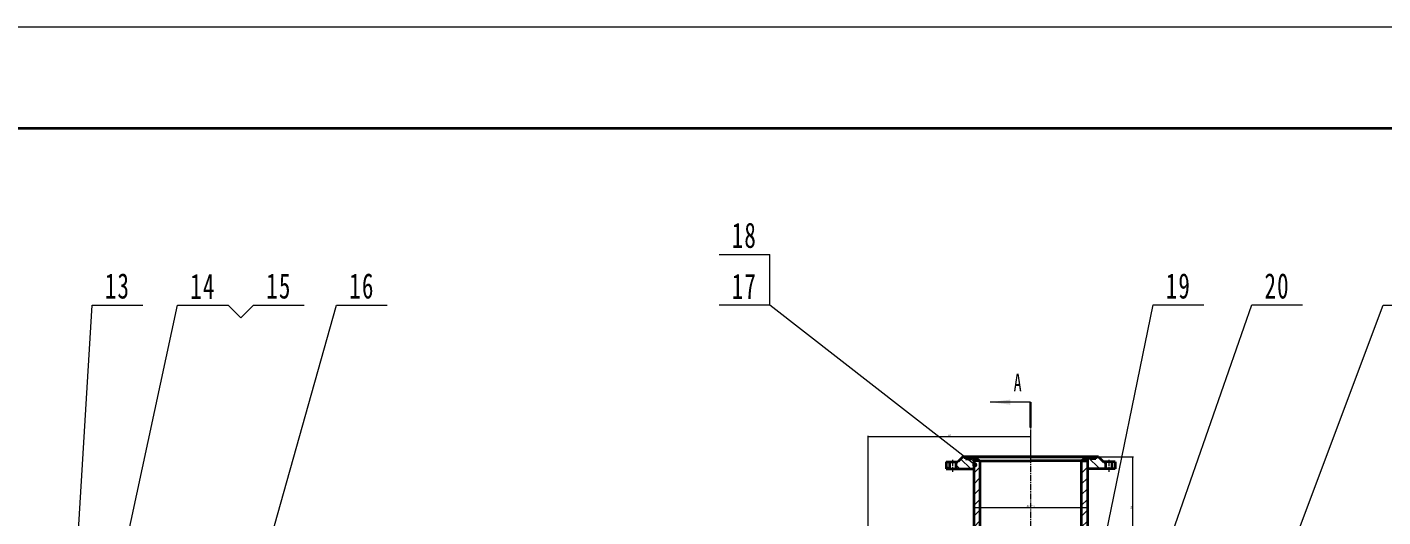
# Model space of a CAD drawing. Header units: millimetres. Extents: x -342 to 8068, y -807 to 5133.
# Drawn here: x 2108 to 4784, y 4166 to 5133 of the extents above; entities that cross this region are included whole.
import ezdxf

# ---------------------------------------------------------------- set-up
doc = ezdxf.new("R2010")
doc.units = ezdxf.units.MM
doc.linetypes.add('点画线', pattern=[18, 12, -2, 2, -2])
for name, color, linetype, lineweight, true_color in [('中心线层', 1, '点画线', 18, 0xff0000), ('剖面线层', 4, 'Continuous', 18, 0x00ffff), ('尺寸线层', 3, 'Continuous', 18, 0x00ff00)]:
    doc.layers.add(name, color=color, linetype=linetype, lineweight=lineweight, true_color=true_color)
doc.layers.add('粗实线层', color=7, linetype='Continuous', lineweight=35)
doc.layers.add('细实线层', color=7, linetype='Continuous', lineweight=18)
doc.styles.add('标准', font='', dxfattribs={"width": 0.667})
doc.styles.get('标准').set_extended_font_data('宋体')
doc.dimstyles.new('标准', dxfattribs={"dimtxt": 3.5, "dimasz": 4, "dimexe": 2, "dimexo": 0, "dimtad": 1, "dimdsep": 46, "dimtxsty": '标准', "dimcen": 0, "dimdle": 6, "dimazin": 2, "dimtfac": 0.707107, "dimtdec": 3, "dimtmove": 0, "dimatfit": 3, "dimfxl": 1, "dimtolj": 1, "dimlwd": -1, "dimlwe": -1, "dimarcsym": 1})

# ---------------------------------------------------------------- blocks, each defined once
blk = doc.blocks.new('*X5')
at = {"layer": '尺寸线层', "linetype": 'Continuous'}
for points in [[(3976.4, 4184.7), (3980.4, 4185.2), (3980.4, 4184.2)], [(4200.4, 4184.7), (4196.4, 4185.2), (4196.4, 4184.2)]]:
    blk.add_hatch(color=0, dxfattribs=at).paths.add_polyline_path(points, flags=0)
at = {"layer": '尺寸线层', "color": 0, "linetype": 'Continuous'}
for p, q in [((3976.4, 4178.7), (3976.4, 4186.7)), ((3976.4, 4184.7), (4200.4, 4184.7)), ((4200.4, 4178.7), (4200.4, 4186.7))]:
    blk.add_line(p, q, dxfattribs=at)
at = {"layer": '尺寸线层', "color": 0, "linetype": 'Continuous', "insert": (4088.4, 4187.1), "char_height": 3.5, "width": 20.048, "attachment_point": 5, "line_spacing_factor": 1.15057, "style": '标准'}
blk.add_mtext('\\T1.1;%%C224*12', dxfattribs=at)
blk = doc.blocks.new('*X6')
at = {"layer": '尺寸线层', "linetype": 'Continuous'}
for points in [[(4289.1, 4284.7), (4289.6, 4280.7), (4288.6, 4280.7)], [(4289.1, 4084.7), (4289.6, 4088.7), (4288.6, 4088.7)]]:
    blk.add_hatch(color=0, dxfattribs=at).paths.add_polyline_path(points, flags=0)
at = {"layer": '尺寸线层', "color": 0, "linetype": 'Continuous'}
for p, q in [((4222.4, 4284.7), (4291.1, 4284.7)), ((4289.1, 4284.7), (4289.1, 4084.7)), ((4267.5, 4084.7), (4291.1, 4084.7))]:
    blk.add_line(p, q, dxfattribs=at)
at = {"layer": '尺寸线层', "color": 0, "linetype": 'Continuous', "insert": (4286.7, 4184.7), "char_height": 3.5, "width": 8.592, "attachment_point": 5, "rotation": 90, "line_spacing_factor": 1.15057, "style": '标准'}
blk.add_mtext('\\T1.1;200', dxfattribs=at)
blk = doc.blocks.new('*X7')
at = {"layer": '尺寸线层', "linetype": 'Continuous'}
for points in [[(3767.4, 4324.4), (3771.4, 4323.9), (3771.4, 4324.9)], [(4088.4, 4324.4), (4084.4, 4323.9), (4084.4, 4324.9)]]:
    blk.add_hatch(color=0, dxfattribs=at).paths.add_polyline_path(points, flags=0)
at = {"layer": '尺寸线层', "color": 0, "linetype": 'Continuous'}
for p, q in [((3767.4, 4106.2), (3767.4, 4326.4)), ((4088.4, 4324.4), (3767.4, 4324.4)), ((4088.4, 4284.7), (4088.4, 4326.4))]:
    blk.add_line(p, q, dxfattribs=at)
at = {"layer": '尺寸线层', "color": 0, "linetype": 'Continuous', "insert": (3927.9, 4326.8), "char_height": 3.5, "width": 8.592, "attachment_point": 5, "line_spacing_factor": 1.15057, "style": '标准'}
blk.add_mtext('\\T1.1;320', dxfattribs=at)
blk = doc.blocks.new('*X50')
at = {"layer": '细实线层', "lineweight": 18}
h = blk.add_hatch(color=256, dxfattribs=at)
edge = h.paths.add_edge_path(flags=0)
edge.add_arc((0, 0), 5, 0, 360)
at = {"layer": '细实线层'}
for p, q in [((0, 0), (30.9, 506.8)), ((30.9, 506.8), (130.9, 506.8))]:
    blk.add_line(p, q, dxfattribs=at)
at = {"layer": '细实线层', "lineweight": 18, "insert": (80.9, 518.8), "char_height": 50, "width": 81.828, "attachment_point": 8, "line_spacing_factor": 1.15057, "style": '标准'}
blk.add_mtext('\\T1.1;13', dxfattribs=at)
blk = doc.blocks.new('*X51')
at = {"layer": '细实线层', "lineweight": 18}
h = blk.add_hatch(color=256, dxfattribs=at)
edge = h.paths.add_edge_path(flags=0)
edge.add_arc((0, 0), 5, 0, 360)
at = {"layer": '细实线层'}
for p, q in [((0, 0), (124.7, 580)), ((124.7, 580), (224.7, 580)), ((224.7, 580), (249.7, 555)), ((274.7, 580), (249.7, 555)), ((274.7, 580), (374.7, 580))]:
    blk.add_line(p, q, dxfattribs=at)
at = {"layer": '细实线层', "lineweight": 18, "char_height": 50, "width": 81.828, "attachment_point": 8, "line_spacing_factor": 1.15057, "style": '标准'}
for s, insert in [('\\T1.1;14', (174.7, 592)), ('\\T1.1;15', (324.7, 592))]:
    blk.add_mtext(s, dxfattribs=dict(at, insert=insert))
blk = doc.blocks.new('*X52')
at = {"layer": '细实线层', "lineweight": 18}
h = blk.add_hatch(color=256, dxfattribs=at)
edge = h.paths.add_edge_path(flags=0)
edge.add_arc((0, 0), 5, 0, 360)
at = {"layer": '细实线层'}
for p, q in [((0, 0), (211.9, 753.6)), ((211.9, 753.6), (311.9, 753.6))]:
    blk.add_line(p, q, dxfattribs=at)
at = {"layer": '细实线层', "lineweight": 18, "insert": (261.9, 765.6), "char_height": 50, "width": 81.828, "attachment_point": 8, "line_spacing_factor": 1.15057, "style": '标准'}
blk.add_mtext('\\T1.1;16', dxfattribs=at)
blk = doc.blocks.new('*X53')
at = {"layer": '细实线层', "lineweight": 18}
h = blk.add_hatch(color=256, dxfattribs=at)
edge = h.paths.add_edge_path(flags=0)
edge.add_arc((0, 0), 5, 0, 360)
at = {"layer": '细实线层'}
for p, q in [((-504.8, 415.5), (-404.8, 415.5)), ((-404.8, 315.5), (-404.8, 415.5)), ((-404.8, 315.5), (-504.8, 315.5)), ((0, 0), (-404.8, 315.5))]:
    blk.add_line(p, q, dxfattribs=at)
at = {"layer": '细实线层', "lineweight": 18, "char_height": 50, "width": 81.828, "attachment_point": 8, "line_spacing_factor": 1.15057, "style": '标准'}
for s, insert in [('\\T1.1;18', (-454.8, 427.5)), ('\\T1.1;17', (-454.8, 327.5))]:
    blk.add_mtext(s, dxfattribs=dict(at, insert=insert))
blk = doc.blocks.new('*X54')
at = {"layer": '细实线层', "lineweight": 18}
h = blk.add_hatch(color=256, dxfattribs=at)
edge = h.paths.add_edge_path(flags=0)
edge.add_arc((0, 0), 5, 0, 360)
at = {"layer": '细实线层'}
for p, q in [((0, 0), (101.3, 495)), ((101.3, 495), (201.3, 495))]:
    blk.add_line(p, q, dxfattribs=at)
at = {"layer": '细实线层', "lineweight": 18, "insert": (151.3, 507), "char_height": 50, "width": 81.828, "attachment_point": 8, "line_spacing_factor": 1.15057, "style": '标准'}
blk.add_mtext('\\T1.1;19', dxfattribs=at)
blk = doc.blocks.new('*X55')
at = {"layer": '细实线层', "lineweight": 18}
h = blk.add_hatch(color=256, dxfattribs=at)
edge = h.paths.add_edge_path(flags=0)
edge.add_arc((0, 0), 5, 0, 360)
at = {"layer": '细实线层'}
for p, q in [((0, 0), (220.1, 631.7)), ((220.1, 631.7), (320.1, 631.7))]:
    blk.add_line(p, q, dxfattribs=at)
at = {"layer": '细实线层', "lineweight": 18, "insert": (270.1, 643.7), "char_height": 50, "width": 81.828, "attachment_point": 8, "line_spacing_factor": 1.15057, "style": '标准'}
blk.add_mtext('\\T1.1;20', dxfattribs=at)
blk = doc.blocks.new('*X57')
at = {"layer": '细实线层', "lineweight": 18}
h = blk.add_hatch(color=256, dxfattribs=at)
edge = h.paths.add_edge_path(flags=0)
edge.add_arc((0, 0), 5, 0, 360)
at = {"layer": '细实线层'}
for p, q in [((0, 0), (342.4, 914)), ((342.4, 914), (442.4, 914))]:
    blk.add_line(p, q, dxfattribs=at)
at = {"layer": '细实线层', "lineweight": 18, "insert": (392.4, 926), "char_height": 50, "width": 81.828, "attachment_point": 8, "line_spacing_factor": 1.15057, "style": '标准'}
blk.add_mtext('\\T1.1;21', dxfattribs=at)
blk = doc.blocks.new('*X61')
at = {"layer": '尺寸线层', "linetype": 'Continuous'}
for points in [[(-80, 0), (-40, -5), (-40, 5)], [(-80, -1390.7), (-40, -1395.7), (-40, -1385.7)]]:
    blk.add_hatch(color=0, dxfattribs=at).paths.add_polyline_path(points, flags=0)
at = {"layer": '尺寸线层', "color": 0, "linetype": 'Continuous'}
for p, q in [((0, 0), (-80, 0)), ((0, -1390.7), (-80, -1390.7))]:
    blk.add_line(p, q, dxfattribs=at)
at = {"layer": '尺寸线层', "color": 0, "linetype": 'Continuous', "lineweight": 30}
for p, q in [((0, -50), (0, 0)), ((0, -1390.7), (0, -1340.7))]:
    blk.add_line(p, q, dxfattribs=at)
at = {"layer": '尺寸线层', "color": 0, "linetype": 'Continuous', "char_height": 35, "width": 28.64, "attachment_point": 5, "line_spacing_factor": 1.15057, "style": '标准'}
for insert in [(-24.9, 38.9), (-26.3, -1427)]:
    blk.add_mtext('\\T1.1;A', dxfattribs=dict(at, insert=insert))
blk = doc.blocks.new('*X89')
at = {"layer": '粗实线层'}
blk.add_line((400.5, 277), (-400.5, 277), dxfattribs=at)
at = {"layer": '细实线层'}
blk.add_line((420.5, 297), (-420.5, 297), dxfattribs=at)

msp = doc.modelspace()

# ---------------------------------------------------------------- hatches: boundary and pattern name
at = {"layer": '剖面线层'}
h = msp.add_hatch(dxfattribs=at)
h.set_pattern_fill('ANSI37', color=256, scale=0.01, style=0)
h.paths.add_polyline_path([(3976.374, 4277.016), (3976.374, 4281.183), (3976.374, 4284.697), (3988.374, 4277.016)], flags=0)
h = msp.add_hatch(dxfattribs=at)
h.set_pattern_fill('ANSI37', color=256, scale=0.01, style=0)
h.paths.add_polyline_path([(4188.374, 4277.016), (4193.467, 4280.276), (4200.374, 4284.697), (4200.374, 4277.016)], flags=0)
h = msp.add_hatch(dxfattribs=at)
h.set_pattern_fill('UserPattern', color=256, scale=15, angle=45, style=0, pattern_type=0)
h.set_pattern_definition([(45, (0, 0), (-10.6066, 10.6066), [])])
h.paths.add_polyline_path([(3976.374, 4096.697), (3976.374, 4215.975), (3976.374, 4260.697), (3976.374, 4277.016), (3988.374, 4277.016), (3988.374, 4072.697), (3976.374, 4072.697), (3976.374, 4084.697)], flags=0)
h.paths.add_polyline_path([(4188.374, 4072.697), (4188.374, 4186.264), (4188.374, 4277.016), (4200.374, 4277.016), (4200.374, 4260.697), (4200.374, 4096.697), (4200.374, 4084.697), (4200.374, 4072.697)], flags=0)

# ---------------------------------------------------------------- linework, layer by layer
at = {"layer": '中心线层'}
for p, q in [((4088.374, 4392.574), (4088.374, 4043.247)), ((3934.374, 4278.668), (3934.374, 4255.352)), ((4242.374, 4278.668), (4242.374, 4255.352))]:
    msp.add_line(p, q, dxfattribs=at)
at = {"layer": '剖面线层'}
for p, q in [((4224.584, 4260.697), (4200.584, 4284.697)), ((4236.374, 4270.12), (4221.797, 4284.697)), ((3927.599, 4260.697), (3921.374, 4266.922)), ((3948.812, 4260.697), (3940.374, 4269.136)), ((3970.026, 4260.697), (3950.2, 4280.523)), ((3976.374, 4275.562), (3971.239, 4280.697)), ((4203.371, 4260.697), (4200.374, 4263.694)), ((4255.374, 4272.334), (4253.011, 4274.697))]:
    msp.add_line(p, q, dxfattribs=at)
at = {"layer": '粗实线层'}
for p, q in [((3954.374, 4284.697), (3944.374, 4274.697)), ((3954.374, 4284.697), (3954.374, 4284.697)), ((4088.374, 4284.697), (3954.374, 4284.697)), ((3954.374, 4284.697), (4088.374, 4284.697)), ((3959.551, 4280.697), (3959.551, 4284.697)), ((3971.551, 4284.697), (3971.551, 4280.697)), ((3976.374, 4284.697), (3976.374, 4072.697)), ((3988.374, 4277.016), (3976.374, 4284.697)), ((4088.374, 4284.697), (4222.374, 4284.697)), ((4222.374, 4284.697), (4088.374, 4284.697)), ((4188.374, 4277.016), (4200.374, 4284.697)), ((4200.374, 4284.697), (4200.374, 4072.697)), ((4205.198, 4284.697), (4205.198, 4280.697)), ((4217.198, 4280.697), (4217.198, 4284.697)), ((4222.374, 4284.697), (4232.374, 4274.697)), ((4222.374, 4284.697), (4222.374, 4284.697)), ((3921.374, 4274.697), (3921.374, 4260.697)), ((3921.374, 4274.697), (3944.374, 4274.697)), ((3921.374, 4260.697), (3976.374, 4260.697)), ((3928.374, 4274.697), (3928.374, 4260.697)), ((3940.374, 4274.697), (3940.374, 4260.697)), ((3959.551, 4280.697), (3971.551, 4280.697)), ((3988.374, 4277.016), (3976.374, 4277.016)), ((3988.374, 4277.016), (3988.374, 4072.697)), ((3988.374, 4277.016), (4088.374, 4277.016)), ((4188.374, 4277.016), (4088.374, 4277.016)), ((4188.374, 4277.016), (4188.374, 4072.697)), ((4188.374, 4277.016), (4200.374, 4277.016)), ((4255.374, 4260.697), (4200.374, 4260.697)), ((4217.198, 4280.697), (4205.198, 4280.697)), ((4255.374, 4274.697), (4232.374, 4274.697)), ((4236.374, 4274.697), (4236.374, 4260.697)), ((4248.374, 4274.697), (4248.374, 4260.697)), ((4255.374, 4274.697), (4255.374, 4260.697))]:
    msp.add_line(p, q, dxfattribs=at)

# ---------------------------------------------------------------- block references
at = {"layer": '中心线层'}
for name, p in [('*X53', (3978.067, 4268.805)), ('*X50', (2205.079, 4077.489)), ('*X51', (2279.907, 4004.297)), ('*X52', (2506.597, 3830.744)), ('*X54', (4228.563, 4089.348)), ('*X55', (4304.725, 3952.655)), ('*X57', (4441.634, 3670.285))]:
    msp.add_blockref(name, p, dxfattribs=at)
at = {"layer": '尺寸线层'}
msp.add_blockref('*X61', (4088.374, 4392.574), dxfattribs=at)
at = {"layer": '粗实线层', "xscale": 10, "yscale": 10, "zscale": 10}
msp.add_blockref('*X89', (3862.899, 2162.831), dxfattribs=at)

# ---------------------------------------------------------------- dimensions: what is measured, and where the dimension line sits
at = {"layer": '尺寸线层'}
dim = msp.add_linear_dim(base=(3767.374, 4324.423), p1=(4088.374, 4284.697), p2=(3767.374, 4106.152), text='320', dimstyle='标准', override={"dimsah": 1}, dxfattribs=at)
dim.commit()
dim.dimension.update_dxf_attribs({"geometry": '*X7', "text_midpoint": (3927.874, 4324.423)})
dim = msp.add_linear_dim(base=(4289.117, 4084.697), p1=(4222.374, 4284.697), p2=(4267.527, 4084.697), angle=270, dimstyle='标准', override={"dimsah": 1}, dxfattribs=at)
dim.commit()
dim.dimension.update_dxf_attribs({"geometry": '*X6', "text_midpoint": (4289.117, 4184.697)})
dim = msp.add_linear_dim(base=(4200.374, 4184.697), p1=(3976.374, 4178.697), p2=(4200.374, 4178.697), dimstyle='标准', override={"dimpost": '%%C<>*12\\X', "dimsah": 1}, dxfattribs=at)
dim.commit()
dim.dimension.update_dxf_attribs({"geometry": '*X5', "text_midpoint": (4088.374, 4184.697)})

doc.saveas('drawing.dxf')
